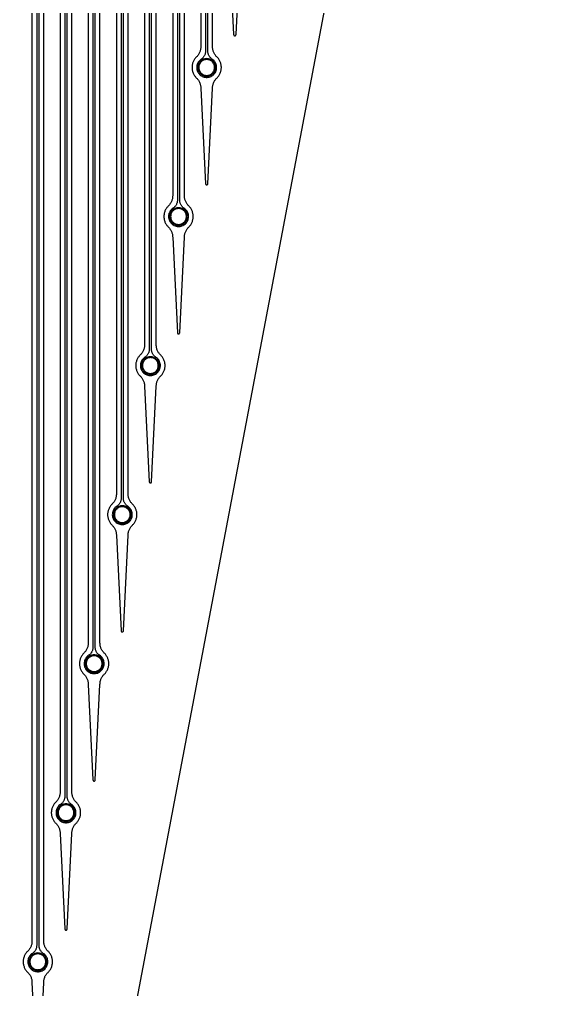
# Model space of a CAD drawing. Header units: metres. Extents: x -1805 to 1655, y -683 to 39617.
# Drawn here: x 397 to 858, y 1945 to 2771 of the extents above; entities that cross this region are included whole.
import ezdxf

# ---------------------------------------------------------------- set-up
doc = ezdxf.new("R2010")
doc.units = ezdxf.units.M
for name, color, linetype in [('Etching', 5, 'CONTINUOUS'), ('Metal', 4, 'CONTINUOUS'), ('pad_etching', 1, 'CONTINUOUS'), ('PEDOT_SIROF', 6, 'CONTINUOUS')]:
    doc.layers.add(name, color=color, linetype=linetype)

msp = doc.modelspace()

# ---------------------------------------------------------------- linework, layer by layer
at = {"layer": 'Etching'}
for points in [[(408, 9134.24), (408, 1985.9), (407.98, 1985.25), (407.93, 1984.61), (407.85, 1983.98), (407.73, 1983.34), (407.57, 1982.72), (407.38, 1982.1), (407.17, 1981.5), (406.91, 1980.91), (406.63, 1980.33), (406.32, 1979.77), (405.97, 1979.22), (405.6, 1978.7), (405.2, 1978.2), (404.78, 1977.71), (404.33, 1977.26), (403.87, 1976.79), (403.44, 1976.31), (403.04, 1975.8), (402.66, 1975.28), (402.31, 1974.73), (401.99, 1974.17), (401.7, 1973.59), (401.43, 1972.99), (401.2, 1972.39), (401.01, 1971.77), (400.84, 1971.15), (400.71, 1970.51), (400.6, 1969.87), (400.54, 1969.23), (400.5, 1968.58), (400.5, 1967.93), (400.54, 1967.28), (400.6, 1966.64), (400.71, 1966), (400.84, 1965.36), (401.01, 1964.74), (401.2, 1964.12), (401.43, 1963.51), (401.7, 1962.92), (401.99, 1962.34), (402.31, 1961.78), (402.66, 1961.23), (403.04, 1960.71), (403.44, 1960.2), (403.87, 1959.71), (404.33, 1959.25), (404.78, 1958.79), (405.2, 1958.31), (405.6, 1957.81), (405.97, 1957.28), (406.32, 1956.74), (406.63, 1956.18), (406.91, 1955.6), (407.17, 1955.01), (407.38, 1954.4), (407.57, 1953.79), (407.73, 1953.16), (407.85, 1952.53), (407.93, 1951.9), (407.98, 1951.25), (408, 1950.61), (412, 1869.2)], [(414, 1869.2), (418, 1950.61), (418.02, 1951.25), (418.07, 1951.9), (418.15, 1952.53), (418.27, 1953.16), (418.43, 1953.79), (418.62, 1954.4), (418.83, 1955.01), (419.09, 1955.6), (419.37, 1956.18), (419.68, 1956.74), (420.03, 1957.28), (420.4, 1957.81), (420.8, 1958.31), (421.22, 1958.79), (421.67, 1959.25), (422.13, 1959.71), (422.56, 1960.2), (422.96, 1960.71), (423.34, 1961.23), (423.69, 1961.78), (424.01, 1962.34), (424.3, 1962.92), (424.57, 1963.51), (424.8, 1964.12), (424.99, 1964.74), (425.16, 1965.36), (425.29, 1966), (425.4, 1966.64), (425.46, 1967.28), (425.5, 1967.93), (425.5, 1968.58), (425.46, 1969.23), (425.4, 1969.87), (425.29, 1970.51), (425.16, 1971.15), (424.99, 1971.77), (424.8, 1972.39), (424.57, 1972.99), (424.3, 1973.59), (424.01, 1974.17), (423.69, 1974.73), (423.34, 1975.28), (422.96, 1975.8), (422.56, 1976.31), (422.13, 1976.79), (421.67, 1977.26), (421.22, 1977.71), (420.8, 1978.2), (420.4, 1978.7), (420.03, 1979.22), (419.68, 1979.77), (419.37, 1980.33), (419.09, 1980.91), (418.83, 1981.5), (418.62, 1982.1), (418.43, 1982.72), (418.27, 1983.34), (418.15, 1983.98), (418.07, 1984.61), (418.02, 1985.25), (418, 1985.9), (418, 9134.24)], [(432, 9134.24), (432, 2112.88), (431.98, 2112.24), (431.93, 2111.6), (431.85, 2110.96), (431.73, 2110.33), (431.57, 2109.7), (431.38, 2109.09), (431.17, 2108.48), (430.91, 2107.89), (430.63, 2107.31), (430.32, 2106.75), (429.97, 2106.21), (429.6, 2105.68), (429.2, 2105.18), (428.78, 2104.7), (428.33, 2104.24), (427.87, 2103.78), (427.44, 2103.29), (427.04, 2102.79), (426.66, 2102.26), (426.31, 2101.71), (425.99, 2101.15), (425.7, 2100.57), (425.43, 2099.98), (425.2, 2099.37), (425.01, 2098.76), (424.84, 2098.13), (424.71, 2097.49), (424.6, 2096.85), (424.54, 2096.21), (424.5, 2095.56), (424.5, 2094.91), (424.54, 2094.27), (424.6, 2093.62), (424.71, 2092.98), (424.84, 2092.35), (425.01, 2091.72), (425.2, 2091.1), (425.43, 2090.5), (425.7, 2089.9), (425.99, 2089.33), (426.31, 2088.76), (426.66, 2088.22), (427.04, 2087.69), (427.44, 2087.18), (427.87, 2086.7), (428.33, 2086.24), (428.78, 2085.78), (429.2, 2085.3), (429.6, 2084.79), (429.97, 2084.27), (430.32, 2083.72), (430.63, 2083.16), (430.91, 2082.58), (431.17, 2081.99), (431.38, 2081.39), (431.57, 2080.77), (431.73, 2080.15), (431.85, 2079.52), (431.93, 2078.88), (431.98, 2078.24), (432, 2077.6), (436, 1996.19), (436.02, 1996.06), (436.05, 1995.94), (436.09, 1995.82), (436.15, 1995.71), (436.22, 1995.61), (436.31, 1995.51), (436.41, 1995.43), (436.51, 1995.36), (436.63, 1995.31), (436.75, 1995.27), (436.87, 1995.25), (437, 1995.24), (437.13, 1995.25), (437.25, 1995.27), (437.37, 1995.31), (437.49, 1995.36), (437.59, 1995.43), (437.69, 1995.51), (437.78, 1995.61), (437.85, 1995.71), (437.91, 1995.82), (437.95, 1995.94), (437.98, 1996.06), (438, 1996.19), (442, 2077.6), (442.02, 2078.24), (442.07, 2078.88), (442.15, 2079.52), (442.27, 2080.15), (442.43, 2080.77), (442.62, 2081.39), (442.83, 2081.99), (443.09, 2082.58), (443.37, 2083.16), (443.68, 2083.72), (444.03, 2084.27), (444.4, 2084.79), (444.8, 2085.3), (445.22, 2085.78), (445.67, 2086.24), (446.13, 2086.7), (446.56, 2087.18), (446.96, 2087.69), (447.34, 2088.22), (447.69, 2088.76), (448.01, 2089.33), (448.3, 2089.9), (448.57, 2090.5), (448.8, 2091.1), (448.99, 2091.72), (449.16, 2092.35), (449.29, 2092.98), (449.4, 2093.62), (449.46, 2094.27), (449.5, 2094.91), (449.5, 2095.56), (449.46, 2096.21), (449.4, 2096.85), (449.29, 2097.49), (449.16, 2098.13), (448.99, 2098.76), (448.8, 2099.37), (448.57, 2099.98), (448.3, 2100.57), (448.01, 2101.15), (447.69, 2101.71), (447.34, 2102.26), (446.96, 2102.79), (446.56, 2103.29), (446.13, 2103.78), (445.67, 2104.24), (445.22, 2104.7), (444.8, 2105.18), (444.4, 2105.68), (444.03, 2106.21), (443.68, 2106.75), (443.37, 2107.31), (443.09, 2107.89), (442.83, 2108.48), (442.62, 2109.09), (442.43, 2109.7), (442.27, 2110.33), (442.15, 2110.96), (442.07, 2111.6), (442.02, 2112.24), (442, 2112.88), (442, 9134.24)], [(456, 9134.24), (456, 2239.86), (455.98, 2239.22), (455.93, 2238.58), (455.85, 2237.94), (455.73, 2237.31), (455.57, 2236.69), (455.38, 2236.07), (455.17, 2235.47), (454.91, 2234.88), (454.63, 2234.3), (454.32, 2233.74), (453.97, 2233.19), (453.6, 2232.67), (453.2, 2232.16), (452.78, 2231.68), (452.33, 2231.22), (451.87, 2230.76), (451.44, 2230.28), (451.04, 2229.77), (450.66, 2229.24), (450.31, 2228.7), (449.99, 2228.14), (449.7, 2227.56), (449.43, 2226.96), (449.2, 2226.36), (449.01, 2225.74), (448.84, 2225.11), (448.71, 2224.48), (448.6, 2223.84), (448.54, 2223.19), (448.5, 2222.55), (448.5, 2221.9), (448.54, 2221.25), (448.6, 2220.61), (448.71, 2219.97), (448.84, 2219.33), (449.01, 2218.7), (449.2, 2218.09), (449.43, 2217.48), (449.7, 2216.89), (449.99, 2216.31), (450.31, 2215.75), (450.66, 2215.2), (451.04, 2214.67), (451.44, 2214.17), (451.87, 2213.68), (452.33, 2213.22), (452.78, 2212.76), (453.2, 2212.28), (453.6, 2211.78), (453.97, 2211.25), (454.32, 2210.71), (454.63, 2210.15), (454.91, 2209.57), (455.17, 2208.98), (455.38, 2208.37), (455.57, 2207.76), (455.73, 2207.13), (455.85, 2206.5), (455.93, 2205.86), (455.98, 2205.22), (456, 2204.58), (460, 2123.17), (460.02, 2123.05), (460.05, 2122.92), (460.09, 2122.81), (460.15, 2122.69), (460.22, 2122.59), (460.31, 2122.5), (460.41, 2122.42), (460.51, 2122.35), (460.63, 2122.29), (460.75, 2122.25), (460.87, 2122.23), (461, 2122.22), (461.13, 2122.23), (461.25, 2122.25), (461.37, 2122.29), (461.49, 2122.35), (461.59, 2122.42), (461.69, 2122.5), (461.78, 2122.59), (461.85, 2122.69), (461.91, 2122.81), (461.95, 2122.92), (461.98, 2123.05), (462, 2123.17), (466, 2204.58), (466.02, 2205.22), (466.07, 2205.86), (466.15, 2206.5), (466.27, 2207.13), (466.43, 2207.76), (466.62, 2208.37), (466.83, 2208.98), (467.09, 2209.57), (467.37, 2210.15), (467.68, 2210.71), (468.03, 2211.25), (468.4, 2211.78), (468.8, 2212.28), (469.22, 2212.76), (469.67, 2213.22), (470.13, 2213.68), (470.56, 2214.17), (470.96, 2214.67), (471.34, 2215.2), (471.69, 2215.75), (472.01, 2216.31), (472.3, 2216.89), (472.57, 2217.48), (472.8, 2218.09), (472.99, 2218.7), (473.16, 2219.33), (473.29, 2219.97), (473.4, 2220.61), (473.46, 2221.25), (473.5, 2221.9), (473.5, 2222.55), (473.46, 2223.19), (473.4, 2223.84), (473.29, 2224.48), (473.16, 2225.11), (472.99, 2225.74), (472.8, 2226.36), (472.57, 2226.96), (472.3, 2227.56), (472.01, 2228.14), (471.69, 2228.7), (471.34, 2229.24), (470.96, 2229.77), (470.56, 2230.28), (470.13, 2230.76), (469.67, 2231.22), (469.22, 2231.68), (468.8, 2232.16), (468.4, 2232.67), (468.03, 2233.19), (467.68, 2233.74), (467.37, 2234.3), (467.09, 2234.88), (466.83, 2235.47), (466.62, 2236.07), (466.43, 2236.69), (466.27, 2237.31), (466.15, 2237.94), (466.07, 2238.58), (466.02, 2239.22), (466, 2239.86), (466, 9134.24)], [(480, 9134.24), (480, 2366.85), (479.98, 2366.21), (479.93, 2365.56), (479.85, 2364.93), (479.73, 2364.3), (479.57, 2363.67), (479.38, 2363.06), (479.17, 2362.45), (478.91, 2361.86), (478.63, 2361.28), (478.32, 2360.72), (477.97, 2360.18), (477.6, 2359.65), (477.2, 2359.15), (476.78, 2358.67), (476.33, 2358.21), (475.87, 2357.75), (475.44, 2357.26), (475.04, 2356.75), (474.66, 2356.23), (474.31, 2355.68), (473.99, 2355.12), (473.7, 2354.54), (473.43, 2353.95), (473.2, 2353.34), (473.01, 2352.72), (472.84, 2352.1), (472.71, 2351.46), (472.6, 2350.82), (472.54, 2350.18), (472.5, 2349.53), (472.5, 2348.88), (472.54, 2348.23), (472.6, 2347.59), (472.71, 2346.95), (472.84, 2346.32), (473.01, 2345.69), (473.2, 2345.07), (473.43, 2344.47), (473.7, 2343.87), (473.99, 2343.29), (474.31, 2342.73), (474.66, 2342.18), (475.04, 2341.66), (475.44, 2341.15), (475.87, 2340.67), (476.33, 2340.21), (476.78, 2339.75), (477.2, 2339.26), (477.6, 2338.76), (477.97, 2338.24), (478.32, 2337.69), (478.63, 2337.13), (478.91, 2336.55), (479.17, 2335.96), (479.38, 2335.36), (479.57, 2334.74), (479.73, 2334.12), (479.85, 2333.49), (479.93, 2332.85), (479.98, 2332.21), (480, 2331.56), (484, 2250.16), (484.02, 2250.03), (484.05, 2249.91), (484.09, 2249.79), (484.15, 2249.68), (484.22, 2249.58), (484.31, 2249.48), (484.41, 2249.4), (484.51, 2249.33), (484.63, 2249.28), (484.75, 2249.24), (484.87, 2249.21), (485, 2249.21), (485.13, 2249.21), (485.25, 2249.24), (485.37, 2249.28), (485.49, 2249.33), (485.59, 2249.4), (485.69, 2249.48), (485.78, 2249.58), (485.85, 2249.68), (485.91, 2249.79), (485.95, 2249.91), (485.98, 2250.03), (486, 2250.16), (490, 2331.56), (490.02, 2332.21), (490.07, 2332.85), (490.15, 2333.49), (490.27, 2334.12), (490.43, 2334.74), (490.62, 2335.36), (490.83, 2335.96), (491.09, 2336.55), (491.37, 2337.13), (491.68, 2337.69), (492.03, 2338.24), (492.4, 2338.76), (492.8, 2339.26), (493.22, 2339.75), (493.67, 2340.21), (494.13, 2340.67), (494.56, 2341.15), (494.96, 2341.66), (495.34, 2342.18), (495.69, 2342.73), (496.01, 2343.29), (496.3, 2343.87), (496.57, 2344.47), (496.8, 2345.07), (496.99, 2345.69), (497.16, 2346.32), (497.29, 2346.95), (497.4, 2347.59), (497.46, 2348.23), (497.5, 2348.88), (497.5, 2349.53), (497.46, 2350.18), (497.4, 2350.82), (497.29, 2351.46), (497.16, 2352.1), (496.99, 2352.72), (496.8, 2353.34), (496.57, 2353.95), (496.3, 2354.54), (496.01, 2355.12), (495.69, 2355.68), (495.34, 2356.23), (494.96, 2356.75), (494.56, 2357.26), (494.13, 2357.75), (493.67, 2358.21), (493.22, 2358.67), (492.8, 2359.15), (492.4, 2359.65), (492.03, 2360.18), (491.68, 2360.72), (491.37, 2361.28), (491.09, 2361.86), (490.83, 2362.45), (490.62, 2363.06), (490.43, 2363.67), (490.27, 2364.3), (490.15, 2364.93), (490.07, 2365.56), (490.02, 2366.21), (490, 2366.85), (490, 9134.24)], [(504, 9134.24), (504, 2493.83), (503.98, 2493.19), (503.93, 2492.55), (503.85, 2491.91), (503.73, 2491.28), (503.57, 2490.66), (503.38, 2490.04), (503.17, 2489.44), (502.91, 2488.84), (502.63, 2488.27), (502.32, 2487.7), (501.97, 2487.16), (501.6, 2486.64), (501.2, 2486.13), (500.78, 2485.65), (500.33, 2485.19), (499.87, 2484.73), (499.44, 2484.25), (499.04, 2483.74), (498.66, 2483.21), (498.31, 2482.67), (497.99, 2482.1), (497.7, 2481.52), (497.43, 2480.93), (497.2, 2480.33), (497.01, 2479.71), (496.84, 2479.08), (496.71, 2478.45), (496.6, 2477.81), (496.54, 2477.16), (496.5, 2476.51), (496.5, 2475.87), (496.54, 2475.22), (496.6, 2474.57), (496.71, 2473.93), (496.84, 2473.3), (497.01, 2472.67), (497.2, 2472.06), (497.43, 2471.45), (497.7, 2470.86), (497.99, 2470.28), (498.31, 2469.71), (498.66, 2469.17), (499.04, 2468.64), (499.44, 2468.14), (499.87, 2467.65), (500.33, 2467.19), (500.78, 2466.73), (501.2, 2466.25), (501.6, 2465.74), (501.97, 2465.22), (502.32, 2464.68), (502.63, 2464.11), (502.91, 2463.54), (503.17, 2462.95), (503.38, 2462.34), (503.57, 2461.73), (503.73, 2461.1), (503.85, 2460.47), (503.93, 2459.83), (503.98, 2459.19), (504, 2458.55), (508, 2377.14), (508.02, 2377.02), (508.05, 2376.89), (508.09, 2376.77), (508.15, 2376.66), (508.22, 2376.56), (508.31, 2376.47), (508.41, 2376.38), (508.51, 2376.32), (508.63, 2376.26), (508.75, 2376.22), (508.87, 2376.2), (509, 2376.19), (509.13, 2376.2), (509.25, 2376.22), (509.37, 2376.26), (509.49, 2376.32), (509.59, 2376.38), (509.69, 2376.47), (509.78, 2376.56), (509.85, 2376.66), (509.91, 2376.77), (509.95, 2376.89), (509.98, 2377.02), (510, 2377.14), (514, 2458.55), (514.02, 2459.19), (514.07, 2459.83), (514.15, 2460.47), (514.27, 2461.1), (514.43, 2461.73), (514.62, 2462.34), (514.83, 2462.95), (515.09, 2463.54), (515.37, 2464.11), (515.68, 2464.68), (516.03, 2465.22), (516.4, 2465.74), (516.8, 2466.25), (517.22, 2466.73), (517.67, 2467.19), (518.13, 2467.65), (518.56, 2468.14), (518.96, 2468.64), (519.34, 2469.17), (519.69, 2469.71), (520.01, 2470.28), (520.3, 2470.86), (520.57, 2471.45), (520.8, 2472.06), (520.99, 2472.67), (521.16, 2473.3), (521.29, 2473.93), (521.4, 2474.57), (521.46, 2475.22), (521.5, 2475.87), (521.5, 2476.51), (521.46, 2477.16), (521.4, 2477.81), (521.29, 2478.45), (521.16, 2479.08), (520.99, 2479.71), (520.8, 2480.33), (520.57, 2480.93), (520.3, 2481.52), (520.01, 2482.1), (519.69, 2482.67), (519.34, 2483.21), (518.96, 2483.74), (518.56, 2484.25), (518.13, 2484.73), (517.67, 2485.19), (517.22, 2485.65), (516.8, 2486.13), (516.4, 2486.64), (516.03, 2487.16), (515.68, 2487.7), (515.37, 2488.27), (515.09, 2488.84), (514.83, 2489.44), (514.62, 2490.04), (514.43, 2490.66), (514.27, 2491.28), (514.15, 2491.91), (514.07, 2492.55), (514.02, 2493.19), (514, 2493.83), (514, 9134.24)], [(528, 9134.24), (528, 2620.82), (527.98, 2620.17), (527.93, 2619.53), (527.85, 2618.9), (527.73, 2618.26), (527.57, 2617.64), (527.38, 2617.02), (527.17, 2616.42), (526.91, 2615.83), (526.63, 2615.25), (526.32, 2614.69), (525.97, 2614.15), (525.6, 2613.62), (525.2, 2613.12), (524.78, 2612.63), (524.33, 2612.18), (523.87, 2611.71), (523.44, 2611.23), (523.04, 2610.72), (522.66, 2610.2), (522.31, 2609.65), (521.99, 2609.09), (521.7, 2608.51), (521.43, 2607.92), (521.2, 2607.31), (521.01, 2606.69), (520.84, 2606.07), (520.71, 2605.43), (520.6, 2604.79), (520.54, 2604.15), (520.5, 2603.5), (520.5, 2602.85), (520.54, 2602.2), (520.6, 2601.56), (520.71, 2600.92), (520.84, 2600.28), (521.01, 2599.66), (521.2, 2599.04), (521.43, 2598.43), (521.7, 2597.84), (521.99, 2597.26), (522.31, 2596.7), (522.66, 2596.15), (523.04, 2595.63), (523.44, 2595.12), (523.87, 2594.64), (524.33, 2594.17), (524.78, 2593.71), (525.2, 2593.23), (525.6, 2592.73), (525.97, 2592.2), (526.32, 2591.66), (526.63, 2591.1), (526.91, 2590.52), (527.17, 2589.93), (527.38, 2589.33), (527.57, 2588.71), (527.73, 2588.09), (527.85, 2587.45), (527.93, 2586.82), (527.98, 2586.18), (528, 2585.53), (532, 2504.13), (532.02, 2504), (532.05, 2503.88), (532.09, 2503.76), (532.15, 2503.65), (532.22, 2503.54), (532.31, 2503.45), (532.41, 2503.37), (532.51, 2503.3), (532.63, 2503.25), (532.75, 2503.21), (532.87, 2503.18), (533, 2503.17), (533.13, 2503.18), (533.25, 2503.21), (533.37, 2503.25), (533.49, 2503.3), (533.59, 2503.37), (533.69, 2503.45), (533.78, 2503.54), (533.85, 2503.65), (533.91, 2503.76), (533.95, 2503.88), (533.98, 2504), (534, 2504.13), (538, 2585.53), (538.02, 2586.18), (538.07, 2586.82), (538.15, 2587.45), (538.27, 2588.09), (538.43, 2588.71), (538.62, 2589.33), (538.83, 2589.93), (539.09, 2590.52), (539.37, 2591.1), (539.68, 2591.66), (540.03, 2592.2), (540.4, 2592.73), (540.8, 2593.23), (541.22, 2593.71), (541.67, 2594.17), (542.13, 2594.64), (542.56, 2595.12), (542.96, 2595.63), (543.34, 2596.15), (543.69, 2596.7), (544.01, 2597.26), (544.3, 2597.84), (544.57, 2598.43), (544.8, 2599.04), (544.99, 2599.66), (545.16, 2600.28), (545.29, 2600.92), (545.4, 2601.56), (545.46, 2602.2), (545.5, 2602.85), (545.5, 2603.5), (545.46, 2604.15), (545.4, 2604.79), (545.29, 2605.43), (545.16, 2606.07), (544.99, 2606.69), (544.8, 2607.31), (544.57, 2607.92), (544.3, 2608.51), (544.01, 2609.09), (543.69, 2609.65), (543.34, 2610.2), (542.96, 2610.72), (542.56, 2611.23), (542.13, 2611.71), (541.67, 2612.18), (541.22, 2612.63), (540.8, 2613.12), (540.4, 2613.62), (540.03, 2614.15), (539.68, 2614.69), (539.37, 2615.25), (539.09, 2615.83), (538.83, 2616.42), (538.62, 2617.02), (538.43, 2617.64), (538.27, 2618.26), (538.15, 2618.9), (538.07, 2619.53), (538.02, 2620.17), (538, 2620.82), (538, 9134.24)], [(552, 9134.24), (552, 2747.8), (551.98, 2747.16), (551.93, 2746.52), (551.85, 2745.88), (551.73, 2745.25), (551.57, 2744.62), (551.38, 2744.01), (551.17, 2743.4), (550.91, 2742.81), (550.63, 2742.23), (550.32, 2741.67), (549.97, 2741.13), (549.6, 2740.6), (549.2, 2740.1), (548.78, 2739.62), (548.33, 2739.16), (547.87, 2738.7), (547.44, 2738.21), (547.04, 2737.71), (546.66, 2737.18), (546.31, 2736.63), (545.99, 2736.07), (545.7, 2735.49), (545.43, 2734.9), (545.2, 2734.29), (545.01, 2733.68), (544.84, 2733.05), (544.71, 2732.42), (544.6, 2731.78), (544.54, 2731.13), (544.5, 2730.48), (544.5, 2729.83), (544.54, 2729.19), (544.6, 2728.54), (544.71, 2727.9), (544.84, 2727.27), (545.01, 2726.64), (545.2, 2726.02), (545.43, 2725.42), (545.7, 2724.82), (545.99, 2724.25), (546.31, 2723.68), (546.66, 2723.14), (547.04, 2722.61), (547.44, 2722.1), (547.87, 2721.62), (548.33, 2721.16), (548.78, 2720.7), (549.2, 2720.22), (549.6, 2719.71), (549.97, 2719.19), (550.32, 2718.64), (550.63, 2718.08), (550.91, 2717.51), (551.17, 2716.91), (551.38, 2716.31), (551.57, 2715.69), (551.73, 2715.07), (551.85, 2714.44), (551.93, 2713.8), (551.98, 2713.16), (552, 2712.52), (556, 2631.11), (556.02, 2630.98), (556.05, 2630.86), (556.09, 2630.74), (556.15, 2630.63), (556.22, 2630.53), (556.31, 2630.43), (556.41, 2630.35), (556.51, 2630.28), (556.63, 2630.23), (556.75, 2630.19), (556.87, 2630.17), (557, 2630.16), (557.13, 2630.17), (557.25, 2630.19), (557.37, 2630.23), (557.49, 2630.28), (557.59, 2630.35), (557.69, 2630.43), (557.78, 2630.53), (557.85, 2630.63), (557.91, 2630.74), (557.95, 2630.86), (557.98, 2630.98), (558, 2631.11), (562, 2712.52), (562.02, 2713.16), (562.07, 2713.8), (562.15, 2714.44), (562.27, 2715.07), (562.43, 2715.69), (562.62, 2716.31), (562.83, 2716.91), (563.09, 2717.51), (563.37, 2718.08), (563.68, 2718.64), (564.03, 2719.19), (564.4, 2719.71), (564.8, 2720.22), (565.22, 2720.7), (565.67, 2721.16), (566.13, 2721.62), (566.56, 2722.1), (566.96, 2722.61), (567.34, 2723.14), (567.69, 2723.68), (568.01, 2724.25), (568.3, 2724.82), (568.57, 2725.42), (568.8, 2726.02), (568.99, 2726.64), (569.16, 2727.27), (569.29, 2727.9), (569.4, 2728.54), (569.46, 2729.19), (569.5, 2729.83), (569.5, 2730.48), (569.46, 2731.13), (569.4, 2731.78), (569.29, 2732.42), (569.16, 2733.05), (568.99, 2733.68), (568.8, 2734.29), (568.57, 2734.9), (568.3, 2735.49), (568.01, 2736.07), (567.69, 2736.63), (567.34, 2737.18), (566.96, 2737.71), (566.56, 2738.21), (566.13, 2738.7), (565.67, 2739.16), (565.22, 2739.62), (564.8, 2740.1), (564.4, 2740.6), (564.03, 2741.13), (563.68, 2741.67), (563.37, 2742.23), (563.09, 2742.81), (562.83, 2743.4), (562.62, 2744.01), (562.43, 2744.62), (562.27, 2745.25), (562.15, 2745.88), (562.07, 2746.52), (562.02, 2747.16), (562, 2747.8), (562, 9134.24)], [(858, 3836.51), (35.26, -497.72)], [(576, 2839.5), (580, 2758.09), (580.02, 2757.97), (580.05, 2757.84), (580.09, 2757.73), (580.15, 2757.61), (580.22, 2757.51), (580.31, 2757.42), (580.41, 2757.34), (580.51, 2757.27), (580.63, 2757.21), (580.75, 2757.17), (580.87, 2757.15), (581, 2757.14), (581.13, 2757.15), (581.25, 2757.17), (581.37, 2757.21), (581.49, 2757.27), (581.59, 2757.34), (581.69, 2757.42), (581.78, 2757.51), (581.85, 2757.61), (581.91, 2757.73), (581.95, 2757.84), (581.98, 2757.97), (582, 2758.09), (586, 2839.5)]]:
    msp.add_lwpolyline(points, dxfattribs=at)
at = {"layer": 'Metal'}
for points in [[(412, 9436.51), (412, 1982.08), (411.98, 1981.55), (411.93, 1981.03), (411.84, 1980.5), (411.72, 1979.99), (411.56, 1979.48), (411.38, 1978.99), (411.15, 1978.5), (410.9, 1978.04), (410.62, 1977.59), (410.31, 1977.16), (409.97, 1976.76), (409.6, 1976.37), (409.21, 1976.01), (408.8, 1975.68), (408.36, 1975.38), (407.67, 1974.88), (407.03, 1974.31), (406.46, 1973.68), (405.94, 1972.99), (405.5, 1972.26), (405.14, 1971.49), (404.85, 1970.68), (404.65, 1969.85), (404.53, 1969.01), (404.5, 1968.15), (404.55, 1967.3), (404.69, 1966.46), (404.91, 1965.63), (405.22, 1964.83), (405.6, 1964.07), (406.06, 1963.35), (406.59, 1962.68), (407.18, 1962.06), (407.83, 1961.51), (408.53, 1961.02), (409.28, 1960.61), (410.07, 1960.28), (410.89, 1960.02), (411.72, 1959.85), (412.57, 1959.76), (413.43, 1959.76), (414.28, 1959.85), (415.11, 1960.02), (415.93, 1960.28), (416.72, 1960.61), (417.47, 1961.02), (418.17, 1961.51), (418.82, 1962.06), (419.41, 1962.68), (419.94, 1963.35), (420.4, 1964.07), (420.78, 1964.83), (421.09, 1965.63), (421.31, 1966.46), (421.45, 1967.3), (421.5, 1968.15), (421.47, 1969.01), (421.35, 1969.85), (421.15, 1970.68), (420.86, 1971.49), (420.5, 1972.26), (420.06, 1972.99), (419.54, 1973.68), (418.97, 1974.31), (418.33, 1974.88), (417.64, 1975.38), (417.2, 1975.68), (416.79, 1976.01), (416.4, 1976.37), (416.03, 1976.76), (415.69, 1977.16), (415.38, 1977.59), (415.1, 1978.04), (414.85, 1978.5), (414.62, 1978.99), (414.44, 1979.48), (414.28, 1979.99), (414.16, 1980.5), (414.07, 1981.03), (414.02, 1981.55), (414, 1982.08), (414, 9436.51)], [(436, 9436.51), (436, 2109.07), (435.98, 2108.54), (435.93, 2108.01), (435.84, 2107.49), (435.72, 2106.97), (435.56, 2106.47), (435.38, 2105.97), (435.15, 2105.49), (434.9, 2105.02), (434.62, 2104.57), (434.31, 2104.15), (433.97, 2103.74), (433.6, 2103.36), (433.21, 2103), (432.8, 2102.67), (432.36, 2102.36), (431.67, 2101.86), (431.03, 2101.29), (430.46, 2100.66), (429.94, 2099.98), (429.5, 2099.25), (429.14, 2098.47), (428.85, 2097.67), (428.65, 2096.84), (428.53, 2095.99), (428.5, 2095.14), (428.55, 2094.28), (428.69, 2093.44), (428.91, 2092.62), (429.22, 2091.82), (429.6, 2091.05), (430.06, 2090.33), (430.59, 2089.66), (431.18, 2089.04), (431.83, 2088.49), (432.53, 2088.01), (433.28, 2087.59), (434.07, 2087.26), (434.89, 2087.01), (435.72, 2086.83), (436.57, 2086.75), (437.43, 2086.75), (438.28, 2086.83), (439.11, 2087.01), (439.93, 2087.26), (440.72, 2087.59), (441.47, 2088.01), (442.17, 2088.49), (442.82, 2089.04), (443.41, 2089.66), (443.94, 2090.33), (444.4, 2091.05), (444.78, 2091.82), (445.09, 2092.62), (445.31, 2093.44), (445.45, 2094.28), (445.5, 2095.14), (445.47, 2095.99), (445.35, 2096.84), (445.15, 2097.67), (444.86, 2098.47), (444.5, 2099.25), (444.06, 2099.98), (443.54, 2100.66), (442.97, 2101.29), (442.33, 2101.86), (441.64, 2102.36), (441.2, 2102.67), (440.79, 2103), (440.4, 2103.36), (440.03, 2103.74), (439.69, 2104.15), (439.38, 2104.57), (439.1, 2105.02), (438.85, 2105.49), (438.62, 2105.97), (438.44, 2106.47), (438.28, 2106.97), (438.16, 2107.49), (438.07, 2108.01), (438.02, 2108.54), (438, 2109.07), (438, 9436.51)], [(460, 9436.51), (460, 2236.05), (459.98, 2235.52), (459.93, 2234.99), (459.84, 2234.47), (459.72, 2233.96), (459.56, 2233.45), (459.38, 2232.95), (459.15, 2232.47), (458.9, 2232.01), (458.62, 2231.56), (458.31, 2231.13), (457.97, 2230.72), (457.6, 2230.34), (457.21, 2229.98), (456.8, 2229.65), (456.36, 2229.35), (455.67, 2228.84), (455.03, 2228.28), (454.46, 2227.65), (453.94, 2226.96), (453.5, 2226.23), (453.14, 2225.46), (452.85, 2224.65), (452.65, 2223.82), (452.53, 2222.98), (452.5, 2222.12), (452.55, 2221.27), (452.69, 2220.43), (452.91, 2219.6), (453.22, 2218.8), (453.6, 2218.04), (454.06, 2217.32), (454.59, 2216.64), (455.18, 2216.03), (455.83, 2215.47), (456.53, 2214.99), (457.28, 2214.58), (458.07, 2214.24), (458.89, 2213.99), (459.72, 2213.82), (460.57, 2213.73), (461.43, 2213.73), (462.28, 2213.82), (463.11, 2213.99), (463.93, 2214.24), (464.72, 2214.58), (465.47, 2214.99), (466.17, 2215.47), (466.82, 2216.03), (467.41, 2216.64), (467.94, 2217.32), (468.4, 2218.04), (468.78, 2218.8), (469.09, 2219.6), (469.31, 2220.43), (469.45, 2221.27), (469.5, 2222.12), (469.47, 2222.98), (469.35, 2223.82), (469.15, 2224.65), (468.86, 2225.46), (468.5, 2226.23), (468.06, 2226.96), (467.54, 2227.65), (466.97, 2228.28), (466.33, 2228.84), (465.64, 2229.35), (465.2, 2229.65), (464.79, 2229.98), (464.4, 2230.34), (464.03, 2230.72), (463.69, 2231.13), (463.38, 2231.56), (463.1, 2232.01), (462.85, 2232.47), (462.62, 2232.95), (462.44, 2233.45), (462.28, 2233.96), (462.16, 2234.47), (462.07, 2234.99), (462.02, 2235.52), (462, 2236.05), (462, 9436.51)], [(484, 9436.51), (484, 2363.04), (483.98, 2362.51), (483.93, 2361.98), (483.84, 2361.46), (483.72, 2360.94), (483.56, 2360.43), (483.38, 2359.94), (483.15, 2359.46), (482.9, 2358.99), (482.62, 2358.54), (482.31, 2358.11), (481.97, 2357.71), (481.6, 2357.32), (481.21, 2356.97), (480.8, 2356.63), (480.36, 2356.33), (479.67, 2355.83), (479.03, 2355.26), (478.46, 2354.63), (477.94, 2353.95), (477.5, 2353.21), (477.14, 2352.44), (476.85, 2351.64), (476.65, 2350.81), (476.53, 2349.96), (476.5, 2349.11), (476.55, 2348.25), (476.69, 2347.41), (476.91, 2346.58), (477.22, 2345.79), (477.6, 2345.02), (478.06, 2344.3), (478.59, 2343.63), (479.18, 2343.01), (479.83, 2342.46), (480.53, 2341.97), (481.28, 2341.56), (482.07, 2341.23), (482.89, 2340.97), (483.72, 2340.8), (484.57, 2340.72), (485.43, 2340.72), (486.28, 2340.8), (487.11, 2340.97), (487.93, 2341.23), (488.72, 2341.56), (489.47, 2341.97), (490.17, 2342.46), (490.82, 2343.01), (491.41, 2343.63), (491.94, 2344.3), (492.4, 2345.02), (492.78, 2345.79), (493.09, 2346.58), (493.31, 2347.41), (493.45, 2348.25), (493.5, 2349.11), (493.47, 2349.96), (493.35, 2350.81), (493.15, 2351.64), (492.86, 2352.44), (492.5, 2353.21), (492.06, 2353.95), (491.54, 2354.63), (490.97, 2355.26), (490.33, 2355.83), (489.64, 2356.33), (489.2, 2356.63), (488.79, 2356.97), (488.4, 2357.32), (488.03, 2357.71), (487.69, 2358.11), (487.38, 2358.54), (487.1, 2358.99), (486.85, 2359.46), (486.62, 2359.94), (486.44, 2360.43), (486.28, 2360.94), (486.16, 2361.46), (486.07, 2361.98), (486.02, 2362.51), (486, 2363.04), (486, 9436.51)], [(508, 9436.51), (508, 2490.02), (507.98, 2489.49), (507.93, 2488.96), (507.84, 2488.44), (507.72, 2487.92), (507.56, 2487.42), (507.38, 2486.92), (507.15, 2486.44), (506.9, 2485.98), (506.62, 2485.53), (506.31, 2485.1), (505.97, 2484.69), (505.6, 2484.31), (505.21, 2483.95), (504.8, 2483.62), (504.36, 2483.31), (503.67, 2482.81), (503.03, 2482.24), (502.46, 2481.62), (501.94, 2480.93), (501.5, 2480.2), (501.14, 2479.43), (500.85, 2478.62), (500.65, 2477.79), (500.53, 2476.94), (500.5, 2476.09), (500.55, 2475.24), (500.69, 2474.39), (500.91, 2473.57), (501.22, 2472.77), (501.6, 2472.01), (502.06, 2471.28), (502.59, 2470.61), (503.18, 2470), (503.83, 2469.44), (504.53, 2468.96), (505.28, 2468.55), (506.07, 2468.21), (506.89, 2467.96), (507.72, 2467.79), (508.57, 2467.7), (509.43, 2467.7), (510.28, 2467.79), (511.11, 2467.96), (511.93, 2468.21), (512.72, 2468.55), (513.47, 2468.96), (514.17, 2469.44), (514.82, 2470), (515.41, 2470.61), (515.94, 2471.28), (516.4, 2472.01), (516.78, 2472.77), (517.09, 2473.57), (517.31, 2474.39), (517.45, 2475.24), (517.5, 2476.09), (517.47, 2476.94), (517.35, 2477.79), (517.15, 2478.62), (516.86, 2479.43), (516.5, 2480.2), (516.06, 2480.93), (515.54, 2481.62), (514.97, 2482.24), (514.33, 2482.81), (513.64, 2483.31), (513.2, 2483.62), (512.79, 2483.95), (512.4, 2484.31), (512.03, 2484.69), (511.69, 2485.1), (511.38, 2485.53), (511.1, 2485.98), (510.85, 2486.44), (510.62, 2486.92), (510.44, 2487.42), (510.28, 2487.92), (510.16, 2488.44), (510.07, 2488.96), (510.02, 2489.49), (510, 2490.02), (510, 9436.51)], [(532, 9436.51), (532, 2617), (531.98, 2616.47), (531.93, 2615.95), (531.84, 2615.42), (531.72, 2614.91), (531.56, 2614.4), (531.38, 2613.91), (531.15, 2613.43), (530.9, 2612.96), (530.62, 2612.51), (530.31, 2612.08), (529.97, 2611.68), (529.6, 2611.29), (529.21, 2610.93), (528.8, 2610.6), (528.36, 2610.3), (527.67, 2609.8), (527.03, 2609.23), (526.46, 2608.6), (525.94, 2607.91), (525.5, 2607.18), (525.14, 2606.41), (524.85, 2605.6), (524.65, 2604.77), (524.53, 2603.93), (524.5, 2603.07), (524.55, 2602.22), (524.69, 2601.38), (524.91, 2600.55), (525.22, 2599.75), (525.6, 2598.99), (526.06, 2598.27), (526.59, 2597.6), (527.18, 2596.98), (527.83, 2596.43), (528.53, 2595.94), (529.28, 2595.53), (530.07, 2595.2), (530.89, 2594.94), (531.72, 2594.77), (532.57, 2594.69), (533.43, 2594.69), (534.28, 2594.77), (535.11, 2594.94), (535.93, 2595.2), (536.72, 2595.53), (537.47, 2595.94), (538.17, 2596.43), (538.82, 2596.98), (539.41, 2597.6), (539.94, 2598.27), (540.4, 2598.99), (540.78, 2599.75), (541.09, 2600.55), (541.31, 2601.38), (541.45, 2602.22), (541.5, 2603.07), (541.47, 2603.93), (541.35, 2604.77), (541.15, 2605.6), (540.86, 2606.41), (540.5, 2607.18), (540.06, 2607.91), (539.54, 2608.6), (538.97, 2609.23), (538.33, 2609.8), (537.64, 2610.3), (537.2, 2610.6), (536.79, 2610.93), (536.4, 2611.29), (536.03, 2611.68), (535.69, 2612.08), (535.38, 2612.51), (535.1, 2612.96), (534.85, 2613.43), (534.62, 2613.91), (534.44, 2614.4), (534.28, 2614.91), (534.16, 2615.42), (534.07, 2615.95), (534.02, 2616.47), (534, 2617), (534, 9436.51)], [(556, 9436.51), (556, 2743.99), (555.98, 2743.46), (555.93, 2742.93), (555.84, 2742.41), (555.72, 2741.89), (555.56, 2741.39), (555.38, 2740.89), (555.15, 2740.41), (554.9, 2739.94), (554.62, 2739.5), (554.31, 2739.07), (553.97, 2738.66), (553.6, 2738.28), (553.21, 2737.92), (552.8, 2737.59), (552.36, 2737.28), (551.67, 2736.78), (551.03, 2736.21), (550.46, 2735.58), (549.94, 2734.9), (549.5, 2734.17), (549.14, 2733.39), (548.85, 2732.59), (548.65, 2731.76), (548.53, 2730.91), (548.5, 2730.06), (548.55, 2729.2), (548.69, 2728.36), (548.91, 2727.54), (549.22, 2726.74), (549.6, 2725.97), (550.06, 2725.25), (550.59, 2724.58), (551.18, 2723.96), (551.83, 2723.41), (552.53, 2722.93), (553.28, 2722.51), (554.07, 2722.18), (554.89, 2721.93), (555.72, 2721.76), (556.57, 2721.67), (557.43, 2721.67), (558.28, 2721.76), (559.11, 2721.93), (559.93, 2722.18), (560.72, 2722.51), (561.47, 2722.93), (562.17, 2723.41), (562.82, 2723.96), (563.41, 2724.58), (563.94, 2725.25), (564.4, 2725.97), (564.78, 2726.74), (565.09, 2727.54), (565.31, 2728.36), (565.45, 2729.2), (565.5, 2730.06), (565.47, 2730.91), (565.35, 2731.76), (565.15, 2732.59), (564.86, 2733.39), (564.5, 2734.17), (564.06, 2734.9), (563.54, 2735.58), (562.97, 2736.21), (562.33, 2736.78), (561.64, 2737.28), (561.2, 2737.59), (560.79, 2737.92), (560.4, 2738.28), (560.03, 2738.66), (559.69, 2739.07), (559.38, 2739.5), (559.1, 2739.94), (558.85, 2740.41), (558.62, 2740.89), (558.44, 2741.39), (558.28, 2741.89), (558.16, 2742.41), (558.07, 2742.93), (558.02, 2743.46), (558, 2743.99), (558, 9436.51)]]:
    msp.add_lwpolyline(points, dxfattribs=at)
at = {"layer": 'pad_etching'}
for points in [[(563.75, 2730.16), (563.72, 2730.82), (563.62, 2731.48), (563.46, 2732.12), (563.24, 2732.74), (562.95, 2733.34), (562.61, 2733.91), (562.22, 2734.44), (561.77, 2734.93), (561.28, 2735.38), (560.75, 2735.77), (560.18, 2736.11), (559.58, 2736.39), (558.96, 2736.62), (558.32, 2736.78), (557.66, 2736.88), (557, 2736.91), (556.34, 2736.88), (555.68, 2736.78), (555.04, 2736.62), (554.42, 2736.39), (553.82, 2736.11), (553.25, 2735.77), (552.72, 2735.38), (552.23, 2734.93), (551.78, 2734.44), (551.39, 2733.91), (551.05, 2733.34), (550.76, 2732.74), (550.54, 2732.12), (550.38, 2731.48), (550.28, 2730.82), (550.25, 2730.16), (550.28, 2729.5), (550.38, 2728.84), (550.54, 2728.2), (550.76, 2727.58), (551.05, 2726.98), (551.39, 2726.41), (551.78, 2725.88), (552.23, 2725.39), (552.72, 2724.94), (553.25, 2724.55), (553.82, 2724.21), (554.42, 2723.92), (555.04, 2723.7), (555.68, 2723.54), (556.34, 2723.44), (557, 2723.41), (557.66, 2723.44), (558.32, 2723.54), (558.96, 2723.7), (559.58, 2723.92), (560.18, 2724.21), (560.75, 2724.55), (561.28, 2724.94), (561.77, 2725.39), (562.22, 2725.88), (562.61, 2726.41), (562.95, 2726.98), (563.24, 2727.58), (563.46, 2728.2), (563.62, 2728.84), (563.72, 2729.5), (563.75, 2730.16)], [(539.75, 2603.17), (539.72, 2603.84), (539.62, 2604.49), (539.46, 2605.13), (539.24, 2605.76), (538.95, 2606.36), (538.61, 2606.92), (538.22, 2607.46), (537.77, 2607.95), (537.28, 2608.39), (536.75, 2608.79), (536.18, 2609.13), (535.58, 2609.41), (534.96, 2609.63), (534.32, 2609.79), (533.66, 2609.89), (533, 2609.92), (532.34, 2609.89), (531.68, 2609.79), (531.04, 2609.63), (530.42, 2609.41), (529.82, 2609.13), (529.25, 2608.79), (528.72, 2608.39), (528.23, 2607.95), (527.78, 2607.46), (527.39, 2606.92), (527.05, 2606.36), (526.76, 2605.76), (526.54, 2605.13), (526.38, 2604.49), (526.28, 2603.84), (526.25, 2603.17), (526.28, 2602.51), (526.38, 2601.86), (526.54, 2601.22), (526.76, 2600.59), (527.05, 2599.99), (527.39, 2599.42), (527.78, 2598.89), (528.23, 2598.4), (528.72, 2597.96), (529.25, 2597.56), (529.82, 2597.22), (530.42, 2596.94), (531.04, 2596.72), (531.68, 2596.55), (532.34, 2596.46), (533, 2596.42), (533.66, 2596.46), (534.32, 2596.55), (534.96, 2596.72), (535.58, 2596.94), (536.18, 2597.22), (536.75, 2597.56), (537.28, 2597.96), (537.77, 2598.4), (538.22, 2598.89), (538.61, 2599.42), (538.95, 2599.99), (539.24, 2600.59), (539.46, 2601.22), (539.62, 2601.86), (539.72, 2602.51), (539.75, 2603.17)], [(515.75, 2476.19), (515.72, 2476.85), (515.62, 2477.51), (515.46, 2478.15), (515.24, 2478.77), (514.95, 2479.37), (514.61, 2479.94), (514.22, 2480.47), (513.77, 2480.96), (513.28, 2481.41), (512.75, 2481.8), (512.18, 2482.14), (511.58, 2482.43), (510.96, 2482.65), (510.32, 2482.81), (509.66, 2482.91), (509, 2482.94), (508.34, 2482.91), (507.68, 2482.81), (507.04, 2482.65), (506.42, 2482.43), (505.82, 2482.14), (505.25, 2481.8), (504.72, 2481.41), (504.23, 2480.96), (503.78, 2480.47), (503.39, 2479.94), (503.05, 2479.37), (502.76, 2478.77), (502.54, 2478.15), (502.38, 2477.51), (502.28, 2476.85), (502.25, 2476.19), (502.28, 2475.53), (502.38, 2474.87), (502.54, 2474.23), (502.76, 2473.61), (503.05, 2473.01), (503.39, 2472.44), (503.78, 2471.91), (504.23, 2471.42), (504.72, 2470.97), (505.25, 2470.58), (505.82, 2470.24), (506.42, 2469.95), (507.04, 2469.73), (507.68, 2469.57), (508.34, 2469.47), (509, 2469.44), (509.66, 2469.47), (510.32, 2469.57), (510.96, 2469.73), (511.58, 2469.95), (512.18, 2470.24), (512.75, 2470.58), (513.28, 2470.97), (513.77, 2471.42), (514.22, 2471.91), (514.61, 2472.44), (514.95, 2473.01), (515.24, 2473.61), (515.46, 2474.23), (515.62, 2474.87), (515.72, 2475.53), (515.75, 2476.19)], [(491.75, 2349.21), (491.72, 2349.87), (491.62, 2350.52), (491.46, 2351.17), (491.24, 2351.79), (490.95, 2352.39), (490.61, 2352.96), (490.22, 2353.49), (489.77, 2353.98), (489.28, 2354.42), (488.75, 2354.82), (488.18, 2355.16), (487.58, 2355.44), (486.96, 2355.67), (486.32, 2355.83), (485.66, 2355.92), (485, 2355.96), (484.34, 2355.92), (483.68, 2355.83), (483.04, 2355.67), (482.42, 2355.44), (481.82, 2355.16), (481.25, 2354.82), (480.72, 2354.42), (480.23, 2353.98), (479.78, 2353.49), (479.39, 2352.96), (479.05, 2352.39), (478.76, 2351.79), (478.54, 2351.17), (478.38, 2350.52), (478.28, 2349.87), (478.25, 2349.21), (478.28, 2348.54), (478.38, 2347.89), (478.54, 2347.25), (478.76, 2346.62), (479.05, 2346.02), (479.39, 2345.46), (479.78, 2344.92), (480.23, 2344.43), (480.72, 2343.99), (481.25, 2343.59), (481.82, 2343.25), (482.42, 2342.97), (483.04, 2342.75), (483.68, 2342.59), (484.34, 2342.49), (485, 2342.46), (485.66, 2342.49), (486.32, 2342.59), (486.96, 2342.75), (487.58, 2342.97), (488.18, 2343.25), (488.75, 2343.59), (489.28, 2343.99), (489.77, 2344.43), (490.22, 2344.92), (490.61, 2345.46), (490.95, 2346.02), (491.24, 2346.62), (491.46, 2347.25), (491.62, 2347.89), (491.72, 2348.54), (491.75, 2349.21)], [(467.75, 2222.22), (467.72, 2222.88), (467.62, 2223.54), (467.46, 2224.18), (467.24, 2224.81), (466.95, 2225.4), (466.61, 2225.97), (466.22, 2226.5), (465.77, 2227), (465.28, 2227.44), (464.75, 2227.83), (464.18, 2228.18), (463.58, 2228.46), (462.96, 2228.68), (462.32, 2228.84), (461.66, 2228.94), (461, 2228.97), (460.34, 2228.94), (459.68, 2228.84), (459.04, 2228.68), (458.42, 2228.46), (457.82, 2228.18), (457.25, 2227.83), (456.72, 2227.44), (456.23, 2227), (455.78, 2226.5), (455.39, 2225.97), (455.05, 2225.4), (454.76, 2224.81), (454.54, 2224.18), (454.38, 2223.54), (454.28, 2222.88), (454.25, 2222.22), (454.28, 2221.56), (454.38, 2220.91), (454.54, 2220.26), (454.76, 2219.64), (455.05, 2219.04), (455.39, 2218.47), (455.78, 2217.94), (456.23, 2217.45), (456.72, 2217), (457.25, 2216.61), (457.82, 2216.27), (458.42, 2215.99), (459.04, 2215.76), (459.68, 2215.6), (460.34, 2215.5), (461, 2215.47), (461.66, 2215.5), (462.32, 2215.6), (462.96, 2215.76), (463.58, 2215.99), (464.18, 2216.27), (464.75, 2216.61), (465.28, 2217), (465.77, 2217.45), (466.22, 2217.94), (466.61, 2218.47), (466.95, 2219.04), (467.24, 2219.64), (467.46, 2220.26), (467.62, 2220.91), (467.72, 2221.56), (467.75, 2222.22)], [(443.75, 2095.24), (443.72, 2095.9), (443.62, 2096.55), (443.46, 2097.2), (443.24, 2097.82), (442.95, 2098.42), (442.61, 2098.99), (442.22, 2099.52), (441.77, 2100.01), (441.28, 2100.46), (440.75, 2100.85), (440.18, 2101.19), (439.58, 2101.47), (438.96, 2101.7), (438.32, 2101.86), (437.66, 2101.96), (437, 2101.99), (436.34, 2101.96), (435.68, 2101.86), (435.04, 2101.7), (434.42, 2101.47), (433.82, 2101.19), (433.25, 2100.85), (432.72, 2100.46), (432.23, 2100.01), (431.78, 2099.52), (431.39, 2098.99), (431.05, 2098.42), (430.76, 2097.82), (430.54, 2097.2), (430.38, 2096.55), (430.28, 2095.9), (430.25, 2095.24), (430.28, 2094.58), (430.38, 2093.92), (430.54, 2093.28), (430.76, 2092.65), (431.05, 2092.06), (431.39, 2091.49), (431.78, 2090.96), (432.23, 2090.47), (432.72, 2090.02), (433.25, 2089.63), (433.82, 2089.29), (434.42, 2089), (435.04, 2088.78), (435.68, 2088.62), (436.34, 2088.52), (437, 2088.49), (437.66, 2088.52), (438.32, 2088.62), (438.96, 2088.78), (439.58, 2089), (440.18, 2089.29), (440.75, 2089.63), (441.28, 2090.02), (441.77, 2090.47), (442.22, 2090.96), (442.61, 2091.49), (442.95, 2092.06), (443.24, 2092.65), (443.46, 2093.28), (443.62, 2093.92), (443.72, 2094.58), (443.75, 2095.24)], [(419.75, 1968.25), (419.72, 1968.92), (419.62, 1969.57), (419.46, 1970.21), (419.24, 1970.84), (418.95, 1971.44), (418.61, 1972), (418.22, 1972.54), (417.77, 1973.03), (417.28, 1973.47), (416.75, 1973.87), (416.18, 1974.21), (415.58, 1974.49), (414.96, 1974.71), (414.32, 1974.87), (413.66, 1974.97), (413, 1975), (412.34, 1974.97), (411.68, 1974.87), (411.04, 1974.71), (410.42, 1974.49), (409.82, 1974.21), (409.25, 1973.87), (408.72, 1973.47), (408.23, 1973.03), (407.78, 1972.54), (407.39, 1972), (407.05, 1971.44), (406.76, 1970.84), (406.54, 1970.21), (406.38, 1969.57), (406.28, 1968.92), (406.25, 1968.25), (406.28, 1967.59), (406.38, 1966.94), (406.54, 1966.29), (406.76, 1965.67), (407.05, 1965.07), (407.39, 1964.5), (407.78, 1963.97), (408.23, 1963.48), (408.72, 1963.04), (409.25, 1962.64), (409.82, 1962.3), (410.42, 1962.02), (411.04, 1961.79), (411.68, 1961.63), (412.34, 1961.54), (413, 1961.5), (413.66, 1961.54), (414.32, 1961.63), (414.96, 1961.79), (415.58, 1962.02), (416.18, 1962.3), (416.75, 1962.64), (417.28, 1963.04), (417.77, 1963.48), (418.22, 1963.97), (418.61, 1964.5), (418.95, 1965.07), (419.24, 1965.67), (419.46, 1966.29), (419.62, 1966.94), (419.72, 1967.59), (419.75, 1968.25)]]:
    msp.add_lwpolyline(points, close=True, dxfattribs=at)
at = {"layer": 'PEDOT_SIROF'}
for points in [[(564.5, 2730.16), (564.46, 2730.89), (564.36, 2731.62), (564.18, 2732.34), (563.93, 2733.03), (563.61, 2733.69), (563.24, 2734.33), (562.8, 2734.92), (562.3, 2735.46), (561.76, 2735.96), (561.17, 2736.39), (560.54, 2736.77), (559.87, 2737.09), (559.18, 2737.34), (558.46, 2737.51), (557.74, 2737.62), (557, 2737.66), (556.26, 2737.62), (555.54, 2737.51), (554.82, 2737.34), (554.13, 2737.09), (553.46, 2736.77), (552.83, 2736.39), (552.24, 2735.96), (551.7, 2735.46), (551.2, 2734.92), (550.76, 2734.33), (550.39, 2733.69), (550.07, 2733.03), (549.82, 2732.34), (549.64, 2731.62), (549.54, 2730.89), (549.5, 2730.16), (549.54, 2729.42), (549.64, 2728.7), (549.82, 2727.98), (550.07, 2727.29), (550.39, 2726.62), (550.76, 2725.99), (551.2, 2725.4), (551.7, 2724.86), (552.24, 2724.36), (552.83, 2723.92), (553.46, 2723.54), (554.13, 2723.23), (554.82, 2722.98), (555.54, 2722.8), (556.26, 2722.69), (557, 2722.66), (557.74, 2722.69), (558.46, 2722.8), (559.18, 2722.98), (559.87, 2723.23), (560.54, 2723.54), (561.17, 2723.92), (561.76, 2724.36), (562.3, 2724.86), (562.8, 2725.4), (563.24, 2725.99), (563.61, 2726.62), (563.93, 2727.29), (564.18, 2727.98), (564.36, 2728.7), (564.46, 2729.42), (564.5, 2730.16)], [(540.5, 2603.17), (540.46, 2603.91), (540.36, 2604.64), (540.18, 2605.35), (539.93, 2606.04), (539.61, 2606.71), (539.24, 2607.34), (538.8, 2607.93), (538.3, 2608.48), (537.76, 2608.97), (537.17, 2609.41), (536.54, 2609.79), (535.87, 2610.1), (535.18, 2610.35), (534.46, 2610.53), (533.74, 2610.64), (533, 2610.67), (532.26, 2610.64), (531.54, 2610.53), (530.82, 2610.35), (530.13, 2610.1), (529.46, 2609.79), (528.83, 2609.41), (528.24, 2608.97), (527.7, 2608.48), (527.2, 2607.93), (526.76, 2607.34), (526.39, 2606.71), (526.07, 2606.04), (525.82, 2605.35), (525.64, 2604.64), (525.54, 2603.91), (525.5, 2603.17), (525.54, 2602.44), (525.64, 2601.71), (525.82, 2601), (526.07, 2600.3), (526.39, 2599.64), (526.76, 2599.01), (527.2, 2598.42), (527.7, 2597.87), (528.24, 2597.38), (528.83, 2596.94), (529.46, 2596.56), (530.13, 2596.25), (530.82, 2596), (531.54, 2595.82), (532.26, 2595.71), (533, 2595.67), (533.74, 2595.71), (534.46, 2595.82), (535.18, 2596), (535.87, 2596.25), (536.54, 2596.56), (537.17, 2596.94), (537.76, 2597.38), (538.3, 2597.87), (538.8, 2598.42), (539.24, 2599.01), (539.61, 2599.64), (539.93, 2600.3), (540.18, 2601), (540.36, 2601.71), (540.46, 2602.44), (540.5, 2603.17)], [(516.5, 2476.19), (516.46, 2476.93), (516.36, 2477.65), (516.18, 2478.37), (515.93, 2479.06), (515.61, 2479.73), (515.24, 2480.36), (514.8, 2480.95), (514.3, 2481.49), (513.76, 2481.99), (513.17, 2482.43), (512.54, 2482.8), (511.87, 2483.12), (511.18, 2483.37), (510.46, 2483.55), (509.74, 2483.65), (509, 2483.69), (508.26, 2483.65), (507.54, 2483.55), (506.82, 2483.37), (506.13, 2483.12), (505.46, 2482.8), (504.83, 2482.43), (504.24, 2481.99), (503.7, 2481.49), (503.2, 2480.95), (502.76, 2480.36), (502.39, 2479.73), (502.07, 2479.06), (501.82, 2478.37), (501.64, 2477.65), (501.54, 2476.93), (501.5, 2476.19), (501.54, 2475.46), (501.64, 2474.73), (501.82, 2474.01), (502.07, 2473.32), (502.39, 2472.66), (502.76, 2472.02), (503.2, 2471.43), (503.7, 2470.89), (504.24, 2470.39), (504.83, 2469.95), (505.46, 2469.58), (506.13, 2469.26), (506.82, 2469.01), (507.54, 2468.83), (508.26, 2468.73), (509, 2468.69), (509.74, 2468.73), (510.46, 2468.83), (511.18, 2469.01), (511.87, 2469.26), (512.54, 2469.58), (513.17, 2469.95), (513.76, 2470.39), (514.3, 2470.89), (514.8, 2471.43), (515.24, 2472.02), (515.61, 2472.66), (515.93, 2473.32), (516.18, 2474.01), (516.36, 2474.73), (516.46, 2475.46), (516.5, 2476.19)], [(492.5, 2349.21), (492.46, 2349.94), (492.36, 2350.67), (492.18, 2351.38), (491.93, 2352.08), (491.61, 2352.74), (491.24, 2353.37), (490.8, 2353.96), (490.3, 2354.51), (489.76, 2355), (489.17, 2355.44), (488.54, 2355.82), (487.87, 2356.14), (487.18, 2356.38), (486.46, 2356.56), (485.74, 2356.67), (485, 2356.71), (484.26, 2356.67), (483.54, 2356.56), (482.82, 2356.38), (482.13, 2356.14), (481.46, 2355.82), (480.83, 2355.44), (480.24, 2355), (479.7, 2354.51), (479.2, 2353.96), (478.76, 2353.37), (478.39, 2352.74), (478.07, 2352.08), (477.82, 2351.38), (477.64, 2350.67), (477.54, 2349.94), (477.5, 2349.21), (477.54, 2348.47), (477.64, 2347.74), (477.82, 2347.03), (478.07, 2346.34), (478.39, 2345.67), (478.76, 2345.04), (479.2, 2344.45), (479.7, 2343.9), (480.24, 2343.41), (480.83, 2342.97), (481.46, 2342.59), (482.13, 2342.28), (482.82, 2342.03), (483.54, 2341.85), (484.26, 2341.74), (485, 2341.71), (485.74, 2341.74), (486.46, 2341.85), (487.18, 2342.03), (487.87, 2342.28), (488.54, 2342.59), (489.17, 2342.97), (489.76, 2343.41), (490.3, 2343.9), (490.8, 2344.45), (491.24, 2345.04), (491.61, 2345.67), (491.93, 2346.34), (492.18, 2347.03), (492.36, 2347.74), (492.46, 2348.47), (492.5, 2349.21)], [(468.5, 2222.22), (468.46, 2222.96), (468.36, 2223.69), (468.18, 2224.4), (467.93, 2225.09), (467.61, 2225.76), (467.24, 2226.39), (466.8, 2226.98), (466.3, 2227.53), (465.76, 2228.02), (465.17, 2228.46), (464.54, 2228.84), (463.87, 2229.15), (463.18, 2229.4), (462.46, 2229.58), (461.74, 2229.69), (461, 2229.72), (460.26, 2229.69), (459.54, 2229.58), (458.82, 2229.4), (458.13, 2229.15), (457.46, 2228.84), (456.83, 2228.46), (456.24, 2228.02), (455.7, 2227.53), (455.2, 2226.98), (454.76, 2226.39), (454.39, 2225.76), (454.07, 2225.09), (453.82, 2224.4), (453.64, 2223.69), (453.54, 2222.96), (453.5, 2222.22), (453.54, 2221.49), (453.64, 2220.76), (453.82, 2220.05), (454.07, 2219.35), (454.39, 2218.69), (454.76, 2218.06), (455.2, 2217.46), (455.7, 2216.92), (456.24, 2216.42), (456.83, 2215.99), (457.46, 2215.61), (458.13, 2215.29), (458.82, 2215.05), (459.54, 2214.87), (460.26, 2214.76), (461, 2214.72), (461.74, 2214.76), (462.46, 2214.87), (463.18, 2215.05), (463.87, 2215.29), (464.54, 2215.61), (465.17, 2215.99), (465.76, 2216.42), (466.3, 2216.92), (466.8, 2217.46), (467.24, 2218.06), (467.61, 2218.69), (467.93, 2219.35), (468.18, 2220.05), (468.36, 2220.76), (468.46, 2221.49), (468.5, 2222.22)], [(444.5, 2095.24), (444.46, 2095.97), (444.36, 2096.7), (444.18, 2097.42), (443.93, 2098.11), (443.61, 2098.77), (443.24, 2099.4), (442.8, 2100), (442.3, 2100.54), (441.76, 2101.04), (441.17, 2101.47), (440.54, 2101.85), (439.87, 2102.17), (439.18, 2102.42), (438.46, 2102.59), (437.74, 2102.7), (437, 2102.74), (436.26, 2102.7), (435.54, 2102.59), (434.82, 2102.42), (434.13, 2102.17), (433.46, 2101.85), (432.83, 2101.47), (432.24, 2101.04), (431.7, 2100.54), (431.2, 2100), (430.76, 2099.4), (430.39, 2098.77), (430.07, 2098.11), (429.82, 2097.42), (429.64, 2096.7), (429.54, 2095.97), (429.5, 2095.24), (429.54, 2094.5), (429.64, 2093.77), (429.82, 2093.06), (430.07, 2092.37), (430.39, 2091.7), (430.76, 2091.07), (431.2, 2090.48), (431.7, 2089.93), (432.24, 2089.44), (432.83, 2089), (433.46, 2088.62), (434.13, 2088.31), (434.82, 2088.06), (435.54, 2087.88), (436.26, 2087.77), (437, 2087.74), (437.74, 2087.77), (438.46, 2087.88), (439.18, 2088.06), (439.87, 2088.31), (440.54, 2088.62), (441.17, 2089), (441.76, 2089.44), (442.3, 2089.93), (442.8, 2090.48), (443.24, 2091.07), (443.61, 2091.7), (443.93, 2092.37), (444.18, 2093.06), (444.36, 2093.77), (444.46, 2094.5), (444.5, 2095.24)], [(420.5, 1968.25), (420.46, 1968.99), (420.36, 1969.72), (420.18, 1970.43), (419.93, 1971.12), (419.61, 1971.79), (419.24, 1972.42), (418.8, 1973.01), (418.3, 1973.56), (417.76, 1974.05), (417.17, 1974.49), (416.54, 1974.87), (415.87, 1975.18), (415.18, 1975.43), (414.46, 1975.61), (413.74, 1975.72), (413, 1975.75), (412.26, 1975.72), (411.54, 1975.61), (410.82, 1975.43), (410.13, 1975.18), (409.46, 1974.87), (408.83, 1974.49), (408.24, 1974.05), (407.7, 1973.56), (407.2, 1973.01), (406.76, 1972.42), (406.39, 1971.79), (406.07, 1971.12), (405.82, 1970.43), (405.64, 1969.72), (405.54, 1968.99), (405.5, 1968.25), (405.54, 1967.52), (405.64, 1966.79), (405.82, 1966.08), (406.07, 1965.38), (406.39, 1964.72), (406.76, 1964.09), (407.2, 1963.5), (407.7, 1962.95), (408.24, 1962.46), (408.83, 1962.02), (409.46, 1961.64), (410.13, 1961.32), (410.82, 1961.08), (411.54, 1960.9), (412.26, 1960.79), (413, 1960.75), (413.74, 1960.79), (414.46, 1960.9), (415.18, 1961.08), (415.87, 1961.32), (416.54, 1961.64), (417.17, 1962.02), (417.76, 1962.46), (418.3, 1962.95), (418.8, 1963.5), (419.24, 1964.09), (419.61, 1964.72), (419.93, 1965.38), (420.18, 1966.08), (420.36, 1966.79), (420.46, 1967.52), (420.5, 1968.25)]]:
    msp.add_lwpolyline(points, close=True, dxfattribs=at)

doc.saveas('drawing.dxf')
